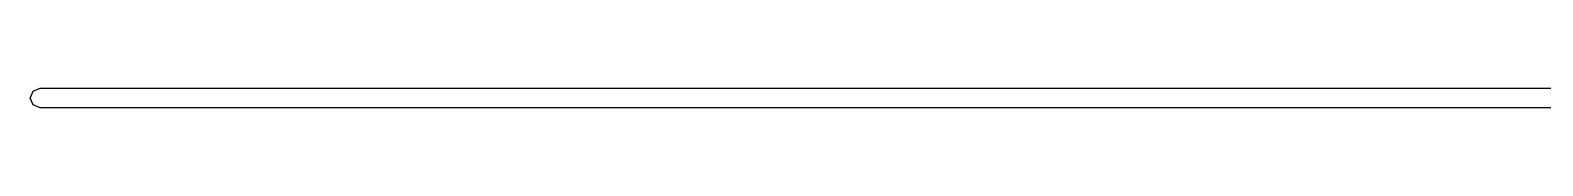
# Model space of a CAD drawing. Extents: x 59.1 to 149.1, y -118 to -82.
# Drawn here: x 67.95 to 75.58, y -118.05 to -117.95 of the extents above; entities that cross this region are included whole.
import ezdxf

# ---------------------------------------------------------------- set-up
doc = ezdxf.new("R2010")
doc.units = 0
doc.layers.add('BLACK', color=7, linetype='CONTINUOUS')

msp = doc.modelspace()

# ---------------------------------------------------------------- linework, layer by layer
at = {"layer": 'BLACK', "linetype": 'CONTINUOUS'}
for p, q in [((67.95, -118), (67.9646, -117.965)), ((67.9646, -117.965), (68, -117.95)), ((68, -117.95), (149, -117.95)), ((67.9646, -118.035), (67.95, -118)), ((68, -118.05), (67.9646, -118.035)), ((149, -118.05), (68, -118.05))]:
    msp.add_line(p, q, dxfattribs=at)

doc.saveas('drawing.dxf')
